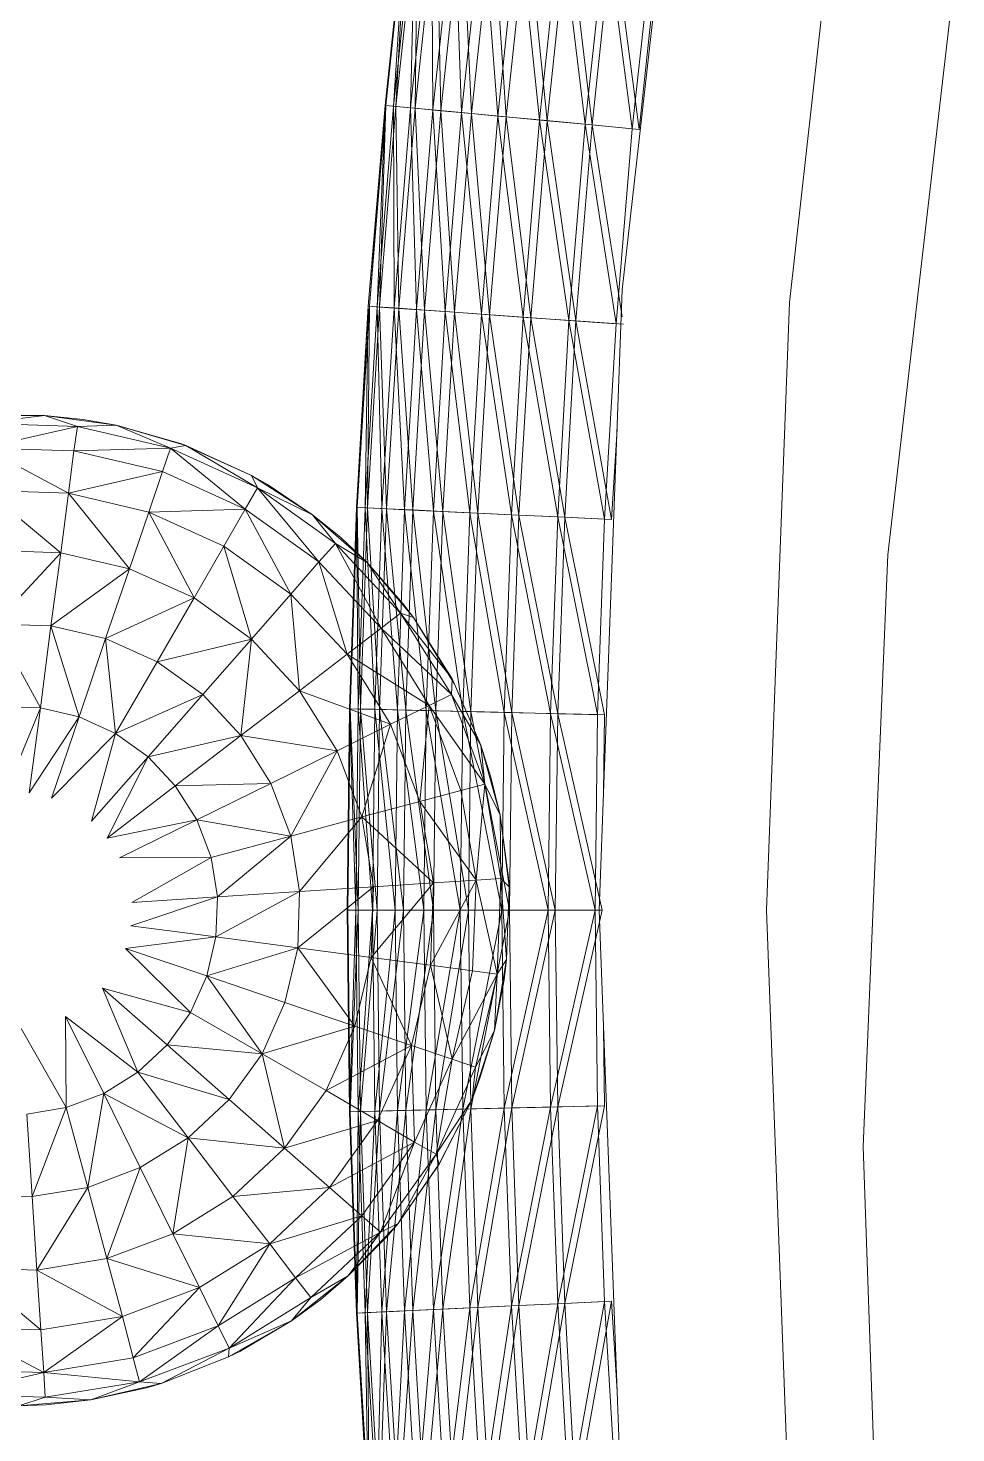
# Model space of a CAD drawing. Header units: millimetres. Extents: x -8546 to 211781, y -3000 to 31870.
# Drawn here: x -4577.52 to -4561.7, y 2646.67 to 2670.63 of the extents above; entities that cross this region are included whole.
import ezdxf

# ---------------------------------------------------------------- set-up
doc = ezdxf.new("R2010")
doc.units = ezdxf.units.MM
doc.layers.add('G-IMPT', color=8, linetype='Continuous', lineweight=9)
doc.layers.add('I-FURN', color=30, linetype='Continuous', lineweight=9)

# ---------------------------------------------------------------- blocks, each defined once
blk = doc.blocks.new('Artificial banana plant 1500mm - Family 4__C1-728657-Begane grond')
at = {"layer": 'G-IMPT'}
for p, q in [((-154.628, 9.287), (-153.438, 19.808)), ((-151.778, 9.074), (-150.618, 19.382)), ((-158.668, 12.433), (-158.308, 15.85)), ((-158.668, 12.433), (-158.308, 15.85)), ((-158.658, 12.433), (-158.298, 15.85)), ((-158.658, 12.433), (-158.308, 15.85)), ((-158.658, 12.433), (-158.298, 15.85)), ((-158.528, 12.419), (-158.308, 15.85)), ((-158.528, 12.419), (-158.308, 15.85)), ((-158.528, 12.419), (-158.158, 15.833)), ((-158.528, 12.419), (-158.158, 15.833)), ((-158.488, 12.415), (-158.298, 15.85)), ((-158.488, 12.415), (-158.298, 15.85)), ((-158.488, 12.415), (-158.118, 15.828)), ((-158.488, 12.415), (-158.118, 15.828)), ((-158.238, 12.392), (-158.158, 15.833)), ((-158.238, 12.392), (-158.158, 15.833)), ((-158.158, 12.386), (-158.118, 15.828)), ((-158.158, 12.386), (-158.118, 15.828)), ((-158.238, 12.392), (-157.878, 15.799)), ((-158.238, 12.392), (-157.878, 15.799)), ((-158.158, 12.386), (-157.798, 15.79)), ((-158.158, 12.386), (-157.798, 15.79)), ((-157.858, 12.356), (-157.878, 15.799)), ((-157.858, 12.356), (-157.878, 15.799)), ((-157.858, 12.356), (-157.488, 15.754)), ((-157.858, 12.356), (-157.488, 15.754)), ((-157.718, 12.343), (-157.798, 15.79)), ((-157.718, 12.343), (-157.798, 15.79)), ((-157.718, 12.343), (-157.358, 15.739)), ((-157.718, 12.343), (-157.358, 15.739)), ((-157.368, 12.31), (-157.488, 15.754)), ((-157.368, 12.31), (-157.488, 15.754)), ((-157.368, 12.31), (-157.008, 15.696)), ((-157.368, 12.31), (-157.008, 15.696)), ((-157.198, 12.295), (-157.358, 15.739)), ((-157.198, 12.295), (-157.358, 15.739)), ((-157.198, 12.295), (-156.838, 15.677)), ((-157.198, 12.295), (-156.838, 15.677)), ((-156.748, 12.252), (-157.008, 15.696)), ((-156.748, 12.252), (-157.008, 15.696)), ((-156.608, 12.239), (-156.838, 15.677)), ((-156.608, 12.239), (-156.838, 15.677)), ((-156.748, 12.252), (-156.398, 15.624)), ((-156.748, 12.252), (-156.398, 15.624)), ((-156.608, 12.239), (-156.248, 15.607)), ((-156.608, 12.239), (-156.248, 15.607)), ((-156.038, 12.185), (-156.398, 15.624)), ((-156.038, 12.185), (-156.398, 15.624)), ((-155.908, 12.172), (-156.248, 15.607)), ((-155.908, 12.172), (-156.248, 15.607)), ((-156.038, 12.185), (-155.678, 15.539)), ((-156.038, 12.185), (-155.678, 15.539)), ((-155.908, 12.172), (-155.548, 15.524)), ((-155.908, 12.172), (-155.548, 15.524)), ((-155.258, 12.111), (-155.678, 15.539)), ((-155.258, 12.111), (-155.678, 15.539)), ((-155.138, 12.099), (-155.548, 15.524)), ((-155.138, 12.099), (-155.548, 15.524)), ((-155.258, 12.111), (-154.898, 15.447)), ((-155.258, 12.111), (-154.898, 15.447)), ((-155.138, 12.099), (-154.788, 15.433)), ((-155.138, 12.099), (-154.788, 15.433)), ((-154.458, 12.035), (-154.898, 15.447)), ((-154.458, 12.035), (-154.898, 15.447)), ((-154.338, 12.023), (-154.788, 15.433)), ((-154.338, 12.023), (-154.788, 15.433)), ((-154.458, 12.035), (-154.098, 15.354)), ((-154.458, 12.035), (-154.098, 15.354)), ((-154.338, 12.023), (-153.988, 15.339)), ((-154.338, 12.023), (-153.988, 15.339)), ((-150.098, 4.769), (-148.938, 14.797)), ((-158.668, 12.433), (-158.958, 9.008)), ((-158.668, 12.433), (-158.958, 9.008)), ((-158.658, 12.433), (-158.938, 9.008)), ((-158.938, 9.008), (-158.668, 12.433)), ((-158.658, 12.433), (-158.938, 9.008)), ((-158.938, 9.008), (-158.668, 12.433)), ((-158.668, 12.433), (-158.808, 8.998)), ((-158.668, 12.433), (-158.808, 8.998)), ((-158.808, 8.998), (-158.528, 12.419)), ((-158.528, 12.419), (-158.808, 8.998)), ((-158.658, 12.433), (-158.768, 8.995)), ((-158.658, 12.433), (-158.768, 8.995)), ((-158.768, 8.995), (-158.488, 12.415)), ((-158.768, 8.995), (-158.488, 12.415)), ((-158.658, 12.433), (-158.668, 12.433)), ((-158.668, 12.433), (-158.528, 12.419)), ((-158.658, 12.433), (-158.668, 12.433)), ((-158.668, 12.433), (-158.528, 12.419)), ((-158.658, 12.433), (-158.488, 12.415)), ((-158.658, 12.433), (-158.488, 12.415)), ((-158.238, 12.392), (-158.528, 12.419)), ((-158.518, 8.979), (-158.528, 12.419)), ((-158.528, 12.419), (-158.238, 12.392)), ((-158.528, 12.419), (-158.518, 8.979)), ((-158.238, 12.392), (-158.518, 8.979)), ((-158.238, 12.392), (-158.518, 8.979)), ((-158.158, 12.386), (-158.488, 12.415)), ((-158.438, 8.972), (-158.488, 12.415)), ((-158.158, 12.386), (-158.488, 12.415)), ((-158.438, 8.972), (-158.488, 12.415)), ((-158.158, 12.386), (-158.438, 8.972)), ((-158.158, 12.386), (-158.438, 8.972)), ((-158.238, 12.392), (-158.138, 8.951)), ((-158.238, 12.392), (-157.858, 12.356)), ((-158.238, 12.392), (-157.858, 12.356)), ((-158.238, 12.392), (-158.138, 8.951)), ((-158.158, 12.386), (-157.998, 8.942)), ((-158.158, 12.386), (-157.718, 12.343)), ((-158.158, 12.386), (-157.998, 8.942)), ((-158.158, 12.386), (-157.718, 12.343)), ((-158.138, 8.951), (-157.858, 12.356)), ((-157.858, 12.356), (-158.138, 8.951)), ((-157.998, 8.942), (-157.718, 12.343)), ((-157.998, 8.942), (-157.718, 12.343)), ((-157.648, 8.916), (-157.858, 12.356)), ((-157.368, 12.31), (-157.858, 12.356)), ((-157.858, 12.356), (-157.368, 12.31)), ((-157.858, 12.356), (-157.648, 8.916)), ((-157.198, 12.295), (-157.718, 12.343)), ((-157.488, 8.905), (-157.718, 12.343)), ((-157.198, 12.295), (-157.718, 12.343)), ((-157.488, 8.905), (-157.718, 12.343)), ((-157.648, 8.916), (-157.368, 12.31)), ((-157.368, 12.31), (-157.648, 8.916)), ((-157.198, 12.295), (-157.488, 8.905)), ((-157.198, 12.295), (-157.488, 8.905)), ((-157.028, 8.872), (-157.368, 12.31)), ((-157.368, 12.31), (-156.748, 12.252)), ((-156.748, 12.252), (-157.368, 12.31)), ((-157.028, 8.872), (-157.368, 12.31)), ((-156.608, 12.239), (-157.198, 12.295)), ((-157.198, 12.295), (-156.888, 8.862)), ((-156.888, 8.862), (-157.198, 12.295)), ((-157.198, 12.295), (-156.608, 12.239)), ((-157.028, 8.872), (-156.748, 12.252)), ((-156.748, 12.252), (-157.028, 8.872)), ((-156.608, 12.239), (-156.888, 8.862)), ((-156.888, 8.862), (-156.608, 12.239)), ((-156.318, 8.823), (-156.748, 12.252)), ((-156.038, 12.185), (-156.748, 12.252)), ((-156.748, 12.252), (-156.038, 12.185)), ((-156.748, 12.252), (-156.318, 8.823)), ((-155.908, 12.172), (-156.608, 12.239)), ((-156.188, 8.813), (-156.608, 12.239)), ((-155.908, 12.172), (-156.608, 12.239)), ((-156.188, 8.813), (-156.608, 12.239)), ((-156.318, 8.823), (-156.038, 12.185)), ((-156.038, 12.185), (-156.318, 8.823)), ((-155.908, 12.172), (-156.188, 8.813)), ((-155.908, 12.172), (-156.188, 8.813)), ((-155.538, 8.767), (-156.038, 12.185)), ((-156.038, 12.185), (-155.258, 12.111)), ((-155.258, 12.111), (-156.038, 12.185)), ((-155.538, 8.767), (-156.038, 12.185)), ((-155.138, 12.099), (-155.908, 12.172)), ((-155.908, 12.172), (-155.418, 8.759)), ((-155.418, 8.759), (-155.908, 12.172)), ((-155.908, 12.172), (-155.138, 12.099)), ((-155.538, 8.767), (-155.258, 12.111)), ((-155.258, 12.111), (-155.538, 8.767)), ((-155.138, 12.099), (-155.418, 8.759)), ((-155.418, 8.759), (-155.138, 12.099)), ((-154.728, 8.709), (-155.258, 12.111)), ((-154.458, 12.035), (-155.258, 12.111)), ((-155.258, 12.111), (-154.458, 12.035)), ((-155.258, 12.111), (-154.728, 8.709)), ((-154.338, 12.023), (-155.138, 12.099)), ((-154.628, 8.83), (-155.138, 12.099)), ((-154.338, 12.023), (-155.138, 12.099)), ((-154.628, 8.83), (-155.138, 12.099)), ((-154.728, 8.709), (-154.458, 12.035)), ((-154.458, 12.035), (-154.728, 8.709)), ((-154.628, 9.287), (-155.018, -1.291)), ((-159.158, 5.578), (-158.958, 9.008)), ((-159.158, 5.578), (-158.958, 9.008)), ((-159.148, 5.577), (-158.938, 9.008)), ((-159.148, 5.577), (-158.958, 9.008)), ((-159.148, 5.577), (-158.938, 9.008)), ((-159.148, 5.577), (-158.958, 9.008)), ((-159.008, 5.571), (-158.958, 9.008)), ((-159.008, 5.571), (-158.958, 9.008)), ((-159.008, 5.571), (-158.808, 8.998)), ((-159.008, 5.571), (-158.808, 8.998)), ((-158.968, 5.57), (-158.938, 9.008)), ((-158.968, 5.57), (-158.938, 9.008)), ((-158.968, 5.57), (-158.768, 8.995)), ((-158.968, 5.57), (-158.768, 8.995)), ((-158.938, 9.008), (-158.958, 9.008)), ((-158.808, 8.998), (-158.958, 9.008)), ((-158.938, 9.008), (-158.958, 9.008)), ((-158.808, 8.998), (-158.958, 9.008)), ((-158.768, 8.995), (-158.938, 9.008)), ((-158.938, 9.008), (-158.768, 8.995)), ((-158.728, 5.558), (-158.808, 8.998)), ((-158.808, 8.998), (-158.518, 8.979)), ((-158.728, 5.558), (-158.808, 8.998)), ((-158.808, 8.998), (-158.518, 8.979)), ((-158.648, 5.554), (-158.768, 8.995)), ((-158.438, 8.972), (-158.768, 8.995)), ((-158.648, 5.554), (-158.768, 8.995)), ((-158.438, 8.972), (-158.768, 8.995)), ((-158.728, 5.558), (-158.518, 8.979)), ((-158.728, 5.558), (-158.518, 8.979)), ((-158.648, 5.554), (-158.438, 8.972)), ((-158.648, 5.554), (-158.438, 8.972)), ((-158.338, 5.539), (-158.518, 8.979)), ((-158.138, 8.951), (-158.518, 8.979)), ((-158.338, 5.539), (-158.518, 8.979)), ((-158.138, 8.951), (-158.518, 8.979)), ((-158.198, 5.534), (-158.438, 8.972)), ((-157.998, 8.942), (-158.438, 8.972)), ((-158.198, 5.534), (-158.438, 8.972)), ((-158.438, 8.972), (-157.998, 8.942)), ((-158.338, 5.539), (-158.138, 8.951)), ((-158.338, 5.539), (-158.138, 8.951)), ((-158.198, 5.534), (-157.998, 8.942)), ((-158.198, 5.534), (-157.998, 8.942)), ((-157.848, 5.516), (-158.138, 8.951)), ((-158.138, 8.951), (-157.648, 8.916)), ((-157.848, 5.516), (-158.138, 8.951)), ((-158.138, 8.951), (-157.648, 8.916)), ((-157.688, 5.509), (-157.998, 8.942)), ((-157.488, 8.905), (-157.998, 8.942)), ((-157.688, 5.509), (-157.998, 8.942)), ((-157.488, 8.905), (-157.998, 8.942)), ((-157.848, 5.516), (-157.648, 8.916)), ((-157.848, 5.516), (-157.648, 8.916)), ((-157.688, 5.509), (-157.488, 8.905)), ((-157.688, 5.509), (-157.488, 8.905)), ((-157.228, 5.488), (-157.648, 8.916)), ((-157.028, 8.872), (-157.648, 8.916)), ((-157.228, 5.488), (-157.648, 8.916)), ((-157.028, 8.872), (-157.648, 8.916)), ((-157.088, 5.48), (-157.488, 8.905)), ((-156.888, 8.862), (-157.488, 8.905)), ((-157.088, 5.48), (-157.488, 8.905)), ((-156.888, 8.862), (-157.488, 8.905)), ((-157.228, 5.488), (-157.028, 8.872)), ((-157.228, 5.488), (-157.028, 8.872)), ((-156.518, 5.453), (-157.028, 8.872)), ((-157.028, 8.872), (-156.318, 8.823)), ((-156.518, 5.453), (-157.028, 8.872)), ((-157.028, 8.872), (-156.318, 8.823)), ((-152.168, -1.291), (-151.778, 9.074)), ((-157.088, 5.48), (-156.888, 8.862)), ((-157.088, 5.48), (-156.888, 8.862)), ((-156.388, 5.447), (-156.888, 8.862)), ((-156.188, 8.813), (-156.888, 8.862)), ((-156.388, 5.447), (-156.888, 8.862)), ((-156.188, 8.813), (-156.888, 8.862)), ((-156.518, 5.453), (-156.318, 8.823)), ((-156.518, 5.453), (-156.318, 8.823)), ((-156.388, 5.447), (-156.188, 8.813)), ((-156.388, 5.447), (-156.188, 8.813)), ((-155.728, 5.416), (-156.318, 8.823)), ((-155.538, 8.767), (-156.318, 8.823)), ((-155.728, 5.416), (-156.318, 8.823)), ((-155.538, 8.767), (-156.318, 8.823)), ((-155.608, 5.411), (-156.188, 8.813)), ((-155.418, 8.759), (-156.188, 8.813)), ((-155.608, 5.411), (-156.188, 8.813)), ((-155.418, 8.759), (-156.188, 8.813)), ((-155.728, 5.416), (-155.538, 8.767)), ((-155.728, 5.416), (-155.538, 8.767)), ((-155.608, 5.411), (-155.418, 8.759)), ((-155.608, 5.411), (-155.418, 8.759)), ((-154.928, 5.379), (-155.538, 8.767)), ((-155.538, 8.767), (-154.728, 8.709)), ((-154.928, 5.379), (-155.538, 8.767)), ((-155.538, 8.767), (-154.728, 8.709)), ((-154.808, 5.373), (-155.418, 8.759)), ((-154.608, 8.701), (-155.418, 8.759)), ((-154.808, 5.373), (-155.418, 8.759)), ((-154.608, 8.701), (-155.418, 8.759)), ((-154.928, 5.379), (-154.728, 8.709)), ((-154.928, 5.379), (-154.728, 8.709)), ((-164.478, 7.144), (-165.708, 7.133)), ((-165.558, 7.143), (-164.478, 7.144)), ((-164.478, 7.144), (-165.548, 7.013)), ((-163.918, 6.958), (-165.548, 7.013)), ((-163.918, 6.958), (-165.518, 6.592)), ((-163.818, 7.077), (-164.478, 7.144)), ((-164.478, 7.144), (-163.258, 6.978)), ((-164.478, 7.144), (-163.918, 6.958)), ((-163.978, 6.541), (-163.918, 6.958)), ((-163.258, 6.978), (-163.918, 6.958)), ((-162.328, 6.588), (-163.918, 6.958)), ((-163.818, 7.077), (-163.258, 6.978)), ((-162.158, 6.668), (-163.258, 6.978)), ((-162.068, 6.634), (-163.258, 6.978)), ((-163.258, 6.978), (-162.328, 6.588)), ((-154.808, 5.373), (-154.716, 6.911)), ((-154.808, 5.373), (-154.716, 6.911)), ((-163.978, 6.541), (-165.518, 6.592)), ((-164.068, 5.818), (-165.518, 6.592)), ((-163.978, 6.541), (-164.068, 5.818)), ((-162.328, 6.588), (-163.978, 6.541)), ((-162.468, 6.189), (-163.978, 6.541)), ((-162.328, 6.588), (-162.468, 6.189)), ((-162.068, 6.634), (-162.328, 6.588)), ((-160.848, 5.914), (-162.328, 6.588)), ((-161.058, 5.55), (-162.328, 6.588)), ((-162.158, 6.668), (-160.948, 6.122)), ((-162.158, 6.668), (-162.068, 6.634)), ((-160.948, 6.122), (-162.068, 6.634)), ((-162.068, 6.634), (-160.848, 5.914)), ((-162.468, 6.189), (-164.068, 5.818)), ((-162.468, 6.189), (-162.698, 5.498)), ((-161.058, 5.55), (-162.468, 6.189)), ((-160.678, 5.971), (-160.948, 6.122)), ((-159.908, 5.452), (-160.948, 6.122)), ((-160.948, 6.122), (-160.848, 5.914)), ((-164.068, 5.818), (-165.478, 5.865)), ((-164.198, 4.805), (-165.478, 5.865)), ((-164.068, 5.818), (-164.198, 4.805)), ((-162.698, 5.498), (-164.068, 5.818)), ((-163.028, 4.532), (-164.068, 5.818)), ((-160.848, 5.914), (-161.058, 5.55)), ((-159.908, 5.452), (-160.848, 5.914)), ((-159.518, 4.965), (-160.848, 5.914)), ((-159.798, 4.647), (-160.848, 5.914)), ((-160.678, 5.971), (-159.908, 5.452)), ((-161.058, 5.55), (-162.698, 5.498)), ((-161.058, 5.55), (-161.418, 4.919)), ((-159.798, 4.647), (-161.058, 5.55)), ((-160.278, 4.099), (-161.058, 5.55)), ((-159.158, 5.578), (-159.278, 2.145)), ((-159.158, 5.578), (-159.278, 2.145)), ((-159.268, 2.145), (-159.158, 5.578)), ((-159.268, 2.145), (-159.158, 5.578)), ((-159.148, 5.577), (-159.268, 2.145)), ((-159.148, 5.577), (-159.268, 2.145)), ((-159.148, 5.577), (-159.158, 5.578)), ((-159.158, 5.578), (-159.128, 2.14)), ((-159.158, 5.578), (-159.008, 5.571)), ((-159.148, 5.577), (-159.158, 5.578)), ((-159.158, 5.578), (-159.008, 5.571)), ((-159.158, 5.578), (-159.128, 2.14)), ((-159.148, 5.577), (-159.088, 2.139)), ((-159.148, 5.577), (-158.968, 5.57)), ((-159.148, 5.577), (-159.088, 2.139)), ((-159.148, 5.577), (-158.968, 5.57)), ((-159.128, 2.14), (-159.008, 5.571)), ((-159.008, 5.571), (-159.128, 2.14)), ((-159.088, 2.139), (-158.968, 5.57)), ((-159.088, 2.139), (-158.968, 5.57)), ((-158.728, 5.558), (-159.008, 5.571)), ((-158.848, 2.135), (-159.008, 5.571)), ((-159.008, 5.571), (-158.728, 5.558)), ((-159.008, 5.571), (-158.848, 2.135)), ((-158.648, 5.554), (-158.968, 5.57)), ((-158.768, 2.132), (-158.968, 5.57)), ((-158.648, 5.554), (-158.968, 5.57)), ((-158.768, 2.132), (-158.968, 5.57)), ((-158.728, 5.558), (-158.848, 2.135)), ((-158.728, 5.558), (-158.848, 2.135)), ((-158.648, 5.554), (-158.768, 2.132)), ((-158.648, 5.554), (-158.768, 2.132)), ((-158.728, 5.558), (-158.458, 2.124)), ((-158.728, 5.558), (-158.338, 5.539)), ((-158.728, 5.558), (-158.338, 5.539)), ((-158.728, 5.558), (-158.458, 2.124)), ((-158.648, 5.554), (-158.318, 2.121)), ((-158.648, 5.554), (-158.198, 5.534)), ((-158.648, 5.554), (-158.318, 2.121)), ((-158.648, 5.554), (-158.198, 5.534)), ((-158.458, 2.124), (-158.338, 5.539)), ((-158.338, 5.539), (-158.458, 2.124)), ((-157.968, 2.113), (-158.338, 5.539)), ((-157.848, 5.516), (-158.338, 5.539)), ((-158.338, 5.539), (-157.848, 5.516)), ((-158.338, 5.539), (-157.968, 2.113)), ((-158.318, 2.121), (-158.198, 5.534)), ((-158.318, 2.121), (-158.198, 5.534)), ((-157.688, 5.509), (-158.198, 5.534)), ((-157.808, 2.109), (-158.198, 5.534)), ((-157.688, 5.509), (-158.198, 5.534)), ((-157.808, 2.109), (-158.198, 5.534)), ((-157.968, 2.113), (-157.848, 5.516)), ((-157.848, 5.516), (-157.968, 2.113)), ((-157.348, 2.099), (-157.848, 5.516)), ((-157.848, 5.516), (-157.228, 5.488)), ((-157.228, 5.488), (-157.848, 5.516)), ((-157.348, 2.099), (-157.848, 5.516)), ((-162.698, 5.498), (-163.028, 4.532)), ((-161.418, 4.919), (-162.698, 5.498)), ((-161.928, 4.033), (-162.698, 5.498)), ((-159.428, 5.062), (-159.908, 5.452)), ((-158.978, 4.638), (-159.908, 5.452)), ((-159.908, 5.452), (-159.518, 4.965)), ((-157.688, 5.509), (-157.808, 2.109)), ((-157.688, 5.509), (-157.808, 2.109)), ((-157.088, 5.48), (-157.688, 5.509)), ((-157.688, 5.509), (-157.208, 2.095)), ((-157.208, 2.095), (-157.688, 5.509)), ((-157.688, 5.509), (-157.088, 5.48)), ((-157.348, 2.099), (-157.228, 5.488)), ((-157.228, 5.488), (-157.348, 2.099)), ((-156.638, 2.082), (-157.228, 5.488)), ((-156.518, 5.453), (-157.228, 5.488)), ((-157.228, 5.488), (-156.518, 5.453)), ((-157.228, 5.488), (-156.638, 2.082)), ((-157.088, 5.48), (-157.208, 2.095)), ((-157.208, 2.095), (-157.088, 5.48)), ((-156.388, 5.447), (-157.088, 5.48)), ((-156.508, 2.078), (-157.088, 5.48)), ((-156.388, 5.447), (-157.088, 5.48)), ((-156.508, 2.078), (-157.088, 5.48)), ((-156.638, 2.082), (-156.518, 5.453)), ((-156.518, 5.453), (-156.638, 2.082)), ((-155.848, 2.063), (-156.518, 5.453)), ((-156.518, 5.453), (-155.728, 5.416)), ((-155.728, 5.416), (-156.518, 5.453)), ((-155.848, 2.063), (-156.518, 5.453)), ((-156.388, 5.447), (-156.508, 2.078)), ((-156.388, 5.447), (-156.508, 2.078)), ((-155.608, 5.411), (-156.388, 5.447)), ((-156.388, 5.447), (-155.728, 2.06)), ((-155.728, 2.06), (-156.388, 5.447)), ((-156.388, 5.447), (-155.608, 5.411)), ((-155.848, 2.063), (-155.728, 5.416)), ((-155.728, 5.416), (-155.848, 2.063)), ((-155.048, 2.044), (-155.728, 5.416)), ((-154.928, 5.379), (-155.728, 5.416)), ((-155.728, 5.416), (-154.928, 5.379)), ((-155.728, 5.416), (-155.048, 2.044)), ((-155.608, 5.411), (-155.728, 2.06)), ((-155.728, 2.06), (-155.608, 5.411)), ((-154.808, 5.373), (-155.608, 5.411)), ((-154.928, 2.041), (-155.608, 5.411)), ((-154.808, 5.373), (-155.608, 5.411)), ((-154.928, 2.041), (-155.608, 5.411)), ((-155.048, 2.044), (-154.928, 5.379)), ((-154.928, 5.379), (-155.048, 2.044)), ((-159.428, 5.062), (-158.978, 4.638)), ((-164.198, 4.805), (-165.408, 4.845)), ((-164.198, 4.805), (-165.328, 3.589)), ((-164.198, 4.805), (-164.368, 3.559)), ((-163.028, 4.532), (-164.198, 4.805)), ((-161.418, 4.919), (-161.928, 4.033)), ((-160.278, 4.099), (-161.418, 4.919)), ((-160.948, 3.331), (-161.418, 4.919)), ((-159.518, 4.965), (-159.798, 4.647)), ((-158.978, 4.638), (-159.518, 4.965)), ((-158.738, 3.517), (-159.518, 4.965)), ((-159.518, 4.965), (-158.408, 3.773)), ((-159.798, 4.647), (-160.278, 4.099)), ((-158.738, 3.517), (-159.798, 4.647)), ((-159.318, 3.073), (-159.798, 4.647)), ((-158.368, 3.942), (-158.978, 4.638)), ((-158.188, 3.698), (-158.978, 4.638)), ((-158.978, 4.638), (-158.408, 3.773)), ((-150.518, -5.319), (-150.098, 4.769)), ((-163.028, 4.532), (-164.368, 3.559)), ((-163.028, 4.532), (-163.438, 3.34)), ((-161.928, 4.033), (-163.028, 4.532)), ((-160.278, 4.099), (-160.948, 3.331)), ((-159.318, 3.073), (-160.278, 4.099)), ((-160.128, 2.451), (-160.278, 4.099)), ((-161.928, 4.033), (-163.438, 3.34)), ((-161.928, 4.033), (-162.558, 2.944)), ((-160.948, 3.331), (-161.928, 4.033)), ((-158.368, 3.942), (-158.188, 3.698)), ((-158.738, 3.517), (-158.408, 3.773)), ((-158.188, 3.698), (-158.408, 3.773)), ((-157.528, 2.652), (-158.408, 3.773)), ((-157.538, 2.387), (-158.408, 3.773)), ((-158.188, 3.698), (-157.528, 2.652)), ((-157.488, 2.564), (-158.188, 3.698)), ((-164.368, 3.559), (-165.328, 3.589)), ((-164.548, 2.161), (-165.328, 3.589)), ((-164.368, 3.559), (-164.548, 2.161)), ((-163.438, 3.34), (-164.368, 3.559)), ((-163.888, 2.007), (-164.368, 3.559)), ((-158.738, 3.517), (-159.318, 3.073)), ((-157.918, 2.201), (-158.738, 3.517)), ((-158.738, 3.517), (-157.538, 2.387)), ((-163.438, 3.34), (-163.888, 2.007)), ((-162.558, 2.944), (-163.438, 3.34)), ((-163.268, 1.724), (-163.438, 3.34)), ((-160.948, 3.331), (-162.558, 2.944)), ((-160.948, 3.331), (-161.778, 2.385)), ((-161.128, 1.686), (-160.948, 3.331)), ((-160.128, 2.451), (-160.948, 3.331)), ((-162.558, 2.944), (-163.268, 1.724)), ((-161.778, 2.385), (-162.558, 2.944)), ((-159.318, 3.073), (-160.128, 2.451)), ((-157.918, 2.201), (-159.318, 3.073)), ((-158.578, 1.879), (-159.318, 3.073)), ((-157.528, 2.652), (-157.538, 2.387)), ((-157.488, 2.564), (-157.528, 2.652)), ((-157.038, 1.521), (-157.528, 2.652)), ((-160.128, 2.451), (-161.128, 1.686)), ((-158.578, 1.879), (-160.128, 2.451)), ((-159.488, 1.428), (-160.128, 2.451)), ((-157.488, 2.564), (-157.038, 1.521)), ((-164.548, 2.161), (-165.238, 2.183)), ((-164.548, 2.161), (-165.138, 0.723)), ((-164.548, 2.161), (-164.738, 0.709)), ((-163.888, 2.007), (-164.548, 2.161)), ((-161.778, 2.385), (-163.268, 1.724)), ((-161.778, 2.385), (-162.708, 1.327)), ((-161.128, 1.686), (-161.778, 2.385)), ((-157.918, 2.201), (-158.578, 1.879)), ((-158.078, 0.564), (-157.918, 2.201)), ((-157.918, 2.201), (-157.538, 2.387)), ((-156.968, 0.86), (-157.918, 2.201)), ((-157.378, 0.751), (-157.918, 2.201)), ((-157.038, 1.521), (-157.538, 2.387)), ((-156.968, 0.86), (-157.538, 2.387)), ((-163.888, 2.007), (-164.738, 0.709)), ((-163.888, 2.007), (-164.358, 0.62)), ((-163.268, 1.724), (-163.888, 2.007)), ((-159.318, -1.291), (-159.278, 2.145)), ((-159.278, 2.145), (-159.318, -1.291)), ((-159.308, -1.291), (-159.268, 2.145)), ((-159.308, -1.291), (-159.278, 2.145)), ((-159.268, 2.145), (-159.308, -1.291)), ((-159.308, -1.291), (-159.278, 2.145)), ((-159.168, -1.291), (-159.278, 2.145)), ((-159.268, 2.145), (-159.278, 2.145)), ((-159.128, 2.14), (-159.278, 2.145)), ((-159.268, 2.145), (-159.278, 2.145)), ((-159.128, 2.14), (-159.278, 2.145)), ((-159.278, 2.145), (-159.168, -1.291)), ((-159.128, -1.291), (-159.268, 2.145)), ((-159.088, 2.139), (-159.268, 2.145)), ((-159.268, 2.145), (-159.088, 2.139)), ((-159.268, 2.145), (-159.128, -1.291)), ((-159.168, -1.291), (-159.128, 2.14)), ((-159.128, 2.14), (-159.168, -1.291)), ((-158.888, -1.291), (-159.128, 2.14)), ((-159.128, 2.14), (-158.848, 2.135)), ((-159.128, 2.14), (-158.848, 2.135)), ((-159.128, 2.14), (-158.888, -1.291)), ((-159.128, -1.291), (-159.088, 2.139)), ((-159.088, 2.139), (-159.128, -1.291)), ((-158.808, -1.291), (-159.088, 2.139)), ((-158.768, 2.132), (-159.088, 2.139)), ((-158.768, 2.132), (-159.088, 2.139)), ((-158.808, -1.291), (-159.088, 2.139)), ((-158.888, -1.291), (-158.848, 2.135)), ((-158.848, 2.135), (-158.888, -1.291)), ((-158.498, -1.291), (-158.848, 2.135)), ((-158.458, 2.124), (-158.848, 2.135)), ((-158.458, 2.124), (-158.848, 2.135)), ((-158.848, 2.135), (-158.498, -1.291)), ((-158.808, -1.291), (-158.768, 2.132)), ((-158.768, 2.132), (-158.808, -1.291)), ((-158.358, -1.291), (-158.768, 2.132)), ((-158.318, 2.121), (-158.768, 2.132)), ((-158.768, 2.132), (-158.318, 2.121)), ((-158.768, 2.132), (-158.358, -1.291)), ((-158.498, -1.291), (-158.458, 2.124)), ((-158.458, 2.124), (-158.498, -1.291)), ((-158.008, -1.291), (-158.458, 2.124)), ((-158.458, 2.124), (-157.968, 2.113)), ((-158.458, 2.124), (-157.968, 2.113)), ((-158.458, 2.124), (-158.008, -1.291)), ((-158.358, -1.291), (-158.318, 2.121)), ((-158.318, 2.121), (-158.358, -1.291)), ((-157.848, -1.291), (-158.318, 2.121)), ((-157.808, 2.109), (-158.318, 2.121)), ((-157.808, 2.109), (-158.318, 2.121)), ((-157.848, -1.291), (-158.318, 2.121)), ((-158.008, -1.291), (-157.968, 2.113)), ((-157.968, 2.113), (-158.008, -1.291)), ((-157.388, -1.291), (-157.968, 2.113)), ((-157.348, 2.099), (-157.968, 2.113)), ((-157.348, 2.099), (-157.968, 2.113)), ((-157.388, -1.291), (-157.968, 2.113)), ((-157.848, -1.291), (-157.808, 2.109)), ((-157.808, 2.109), (-157.848, -1.291)), ((-157.248, -1.291), (-157.808, 2.109)), ((-157.208, 2.095), (-157.808, 2.109)), ((-157.208, 2.095), (-157.808, 2.109)), ((-157.808, 2.109), (-157.248, -1.291)), ((-157.388, -1.291), (-157.348, 2.099)), ((-157.348, 2.099), (-157.388, -1.291)), ((-156.678, -1.291), (-157.348, 2.099)), ((-157.348, 2.099), (-156.638, 2.082)), ((-157.348, 2.099), (-156.638, 2.082)), ((-157.348, 2.099), (-156.678, -1.291)), ((-157.248, -1.291), (-157.208, 2.095)), ((-157.208, 2.095), (-157.248, -1.291)), ((-156.548, -1.291), (-157.208, 2.095)), ((-156.508, 2.078), (-157.208, 2.095)), ((-156.508, 2.078), (-157.208, 2.095)), ((-156.548, -1.291), (-157.208, 2.095)), ((-156.678, -1.291), (-156.638, 2.082)), ((-156.638, 2.082), (-156.678, -1.291)), ((-155.888, -1.291), (-156.638, 2.082)), ((-155.848, 2.063), (-156.638, 2.082)), ((-155.848, 2.063), (-156.638, 2.082)), ((-155.888, -1.291), (-156.638, 2.082)), ((-156.548, -1.291), (-156.508, 2.078)), ((-156.508, 2.078), (-156.548, -1.291)), ((-155.768, -1.291), (-156.508, 2.078)), ((-155.728, 2.06), (-156.508, 2.078)), ((-155.728, 2.06), (-156.508, 2.078)), ((-156.508, 2.078), (-155.768, -1.291)), ((-155.888, -1.291), (-155.848, 2.063)), ((-155.848, 2.063), (-155.888, -1.291)), ((-155.088, -1.291), (-155.848, 2.063)), ((-155.848, 2.063), (-155.048, 2.044)), ((-155.848, 2.063), (-155.048, 2.044)), ((-155.848, 2.063), (-155.088, -1.291)), ((-155.768, -1.291), (-155.728, 2.06)), ((-155.728, 2.06), (-155.768, -1.291)), ((-154.968, -1.291), (-155.728, 2.06)), ((-154.928, 2.041), (-155.728, 2.06)), ((-154.928, 2.041), (-155.728, 2.06)), ((-154.968, -1.291), (-155.728, 2.06)), ((-155.088, -1.291), (-155.048, 2.044)), ((-155.048, 2.044), (-155.088, -1.291)), ((-154.944, 0.719), (-154.928, 2.041)), ((-154.928, 2.041), (-154.944, 0.719)), ((-163.268, 1.724), (-164.358, 0.62)), ((-163.678, 0.226), (-163.268, 1.724)), ((-162.708, 1.327), (-163.268, 1.724)), ((-161.128, 1.686), (-162.708, 1.327)), ((-161.128, 1.686), (-162.248, 0.828)), ((-159.488, 1.428), (-161.128, 1.686)), ((-160.618, 0.871), (-161.128, 1.686)), ((-158.578, 1.879), (-159.488, 1.428)), ((-159.068, 0.299), (-158.578, 1.879)), ((-158.078, 0.564), (-158.578, 1.879)), ((-156.868, 0.976), (-157.038, 1.521)), ((-156.708, 0.33), (-157.038, 1.521)), ((-157.038, 1.521), (-156.968, 0.86)), ((-162.708, 1.327), (-163.678, 0.226)), ((-163.408, -0.063), (-162.708, 1.327)), ((-162.248, 0.828), (-162.708, 1.327)), ((-159.488, 1.428), (-160.618, 0.871)), ((-160.278, -0.027), (-159.488, 1.428)), ((-159.068, 0.299), (-159.488, 1.428)), ((-156.868, 0.976), (-156.708, 0.33)), ((-162.248, 0.828), (-163.408, -0.063)), ((-160.618, 0.871), (-162.248, 0.828)), ((-161.878, 0.248), (-162.248, 0.828)), ((-160.618, 0.871), (-161.878, 0.248)), ((-160.278, -0.027), (-160.618, 0.871)), ((-157.378, 0.751), (-158.078, 0.564)), ((-156.968, 0.86), (-157.378, 0.751)), ((-157.118, -0.776), (-157.378, 0.751)), ((-157.118, -0.776), (-156.968, 0.86)), ((-156.708, 0.33), (-156.968, 0.86)), ((-156.968, 0.86), (-156.698, -0.749)), ((-158.078, 0.564), (-159.068, 0.299)), ((-157.118, -0.776), (-158.078, 0.564)), ((-157.848, -0.823), (-158.078, 0.564)), ((-161.878, 0.248), (-163.408, -0.063)), ((-161.878, 0.248), (-163.198, -0.4)), ((-160.278, -0.027), (-161.878, 0.248)), ((-161.638, -0.39), (-161.878, 0.248)), ((-159.068, 0.299), (-160.278, -0.027)), ((-160.128, -0.973), (-159.068, 0.299)), ((-157.848, -0.823), (-159.068, 0.299)), ((-158.868, -0.891), (-159.068, 0.299)), ((-156.568, -0.74), (-156.708, 0.33)), ((-156.708, 0.33), (-156.558, -0.895)), ((-156.708, 0.33), (-156.698, -0.749)), ((-160.278, -0.027), (-161.638, -0.39)), ((-161.528, -1.065), (-160.278, -0.027)), ((-160.128, -0.973), (-160.278, -0.027)), ((-161.638, -0.39), (-163.198, -0.4)), ((-162.988, -1.16), (-161.638, -0.39)), ((-161.528, -1.065), (-161.638, -0.39)), ((-160.158, -1.932), (-158.868, -0.891)), ((-158.868, -0.891), (-160.128, -0.973)), ((-158.908, -2.096), (-157.848, -0.823)), ((-158.908, -2.096), (-158.868, -0.891)), ((-157.848, -0.823), (-158.868, -0.891)), ((-157.898, -2.228), (-157.118, -0.776)), ((-157.898, -2.228), (-157.848, -0.823)), ((-157.118, -0.776), (-157.848, -0.823)), ((-157.178, -2.325), (-157.118, -0.776)), ((-157.118, -0.776), (-156.698, -0.749)), ((-156.758, -2.38), (-157.118, -0.776)), ((-156.758, -2.38), (-156.698, -0.749)), ((-156.598, -2.129), (-156.698, -0.749)), ((-156.558, -0.895), (-156.698, -0.749)), ((-156.598, -2.129), (-156.558, -0.895)), ((-156.568, -0.74), (-156.558, -0.895)), ((-163.008, -1.556), (-161.528, -1.065)), ((-161.528, -1.065), (-162.988, -1.16)), ((-161.558, -1.747), (-160.128, -0.973)), ((-161.558, -1.747), (-161.528, -1.065)), ((-160.128, -0.973), (-161.528, -1.065)), ((-160.158, -1.932), (-160.128, -0.973)), ((-159.278, -4.727), (-159.318, -1.291)), ((-159.318, -1.291), (-159.278, -4.727)), ((-159.308, -1.291), (-159.318, -1.291)), ((-159.168, -1.291), (-159.318, -1.291)), ((-159.308, -1.291), (-159.318, -1.291)), ((-159.168, -1.291), (-159.318, -1.291)), ((-159.128, -1.291), (-159.308, -1.291)), ((-159.308, -1.291), (-159.268, -4.727)), ((-159.308, -1.291), (-159.278, -4.727)), ((-159.308, -1.291), (-159.128, -1.291)), ((-159.308, -1.291), (-159.268, -4.727)), ((-159.308, -1.291), (-159.278, -4.727)), ((-159.168, -1.291), (-159.278, -4.727)), ((-159.168, -1.291), (-159.278, -4.727)), ((-159.128, -1.291), (-159.268, -4.727)), ((-159.128, -1.291), (-159.268, -4.727)), ((-159.168, -1.291), (-159.128, -4.725)), ((-159.168, -1.291), (-158.888, -1.291)), ((-159.168, -1.291), (-158.888, -1.291)), ((-159.168, -1.291), (-159.128, -4.725)), ((-158.808, -1.291), (-159.128, -1.291)), ((-159.128, -1.291), (-159.088, -4.724)), ((-159.128, -4.725), (-158.888, -1.291)), ((-158.808, -1.291), (-159.128, -1.291)), ((-159.128, -1.291), (-159.088, -4.724)), ((-158.888, -1.291), (-159.128, -4.725)), ((-158.808, -1.291), (-159.088, -4.724)), ((-158.808, -1.291), (-159.088, -4.724)), ((-158.498, -1.291), (-158.888, -1.291)), ((-158.848, -4.717), (-158.888, -1.291)), ((-158.498, -1.291), (-158.888, -1.291)), ((-158.888, -1.291), (-158.848, -4.717)), ((-158.498, -1.291), (-158.848, -4.717)), ((-158.498, -1.291), (-158.848, -4.717)), ((-158.808, -1.291), (-158.768, -4.716)), ((-158.808, -1.291), (-158.358, -1.291)), ((-158.808, -1.291), (-158.358, -1.291)), ((-158.808, -1.291), (-158.768, -4.716)), ((-158.768, -4.716), (-158.358, -1.291)), ((-158.358, -1.291), (-158.768, -4.716)), ((-158.498, -1.291), (-158.458, -4.708)), ((-158.498, -1.291), (-158.008, -1.291)), ((-158.498, -1.291), (-158.008, -1.291)), ((-158.498, -1.291), (-158.458, -4.708)), ((-158.458, -4.708), (-158.008, -1.291)), ((-158.008, -1.291), (-158.458, -4.708)), ((-157.848, -1.291), (-158.358, -1.291)), ((-158.358, -1.291), (-158.318, -4.706)), ((-157.848, -1.291), (-158.358, -1.291)), ((-158.358, -1.291), (-158.318, -4.706)), ((-157.848, -1.291), (-158.318, -4.706)), ((-157.848, -1.291), (-158.318, -4.706)), ((-157.968, -4.697), (-158.008, -1.291)), ((-157.388, -1.291), (-158.008, -1.291)), ((-157.388, -1.291), (-158.008, -1.291)), ((-158.008, -1.291), (-157.968, -4.697)), ((-157.968, -4.697), (-157.388, -1.291)), ((-157.388, -1.291), (-157.968, -4.697)), ((-157.248, -1.291), (-157.848, -1.291)), ((-157.848, -1.291), (-157.808, -4.693)), ((-157.248, -1.291), (-157.848, -1.291)), ((-157.848, -1.291), (-157.808, -4.693)), ((-157.248, -1.291), (-157.808, -4.693)), ((-157.248, -1.291), (-157.808, -4.693)), ((-157.348, -4.683), (-157.388, -1.291)), ((-157.388, -1.291), (-156.678, -1.291)), ((-157.388, -1.291), (-156.678, -1.291)), ((-157.388, -1.291), (-157.348, -4.683)), ((-157.348, -4.683), (-156.678, -1.291)), ((-156.678, -1.291), (-157.348, -4.683)), ((-156.548, -1.291), (-157.248, -1.291)), ((-157.248, -1.291), (-157.208, -4.679)), ((-156.548, -1.291), (-157.248, -1.291)), ((-157.248, -1.291), (-157.208, -4.679)), ((-156.548, -1.291), (-157.208, -4.679)), ((-156.548, -1.291), (-157.208, -4.679)), ((-156.638, -4.666), (-156.678, -1.291)), ((-155.888, -1.291), (-156.678, -1.291)), ((-155.888, -1.291), (-156.678, -1.291)), ((-156.678, -1.291), (-156.638, -4.666)), ((-156.638, -4.666), (-155.888, -1.291)), ((-155.888, -1.291), (-156.638, -4.666)), ((-155.768, -1.291), (-156.548, -1.291)), ((-156.548, -1.291), (-156.508, -4.662)), ((-155.768, -1.291), (-156.548, -1.291)), ((-156.548, -1.291), (-156.508, -4.662)), ((-155.768, -1.291), (-156.508, -4.662)), ((-155.768, -1.291), (-156.508, -4.662)), ((-155.848, -4.647), (-155.888, -1.291)), ((-155.888, -1.291), (-155.088, -1.291)), ((-155.888, -1.291), (-155.088, -1.291)), ((-155.888, -1.291), (-155.848, -4.647)), ((-155.848, -4.647), (-155.088, -1.291)), ((-155.088, -1.291), (-155.848, -4.647)), ((-154.968, -1.291), (-155.768, -1.291)), ((-155.768, -1.291), (-155.728, -4.644)), ((-154.968, -1.291), (-155.768, -1.291)), ((-155.768, -1.291), (-155.728, -4.644)), ((-154.968, -1.291), (-155.728, -4.644)), ((-154.968, -1.291), (-155.728, -4.644)), ((-155.048, -4.628), (-155.088, -1.291)), ((-155.088, -1.291), (-155.048, -4.628)), ((-154.628, -11.871), (-155.018, -1.291)), ((-152.168, -1.291), (-151.778, -11.658)), ((-161.558, -1.747), (-163.008, -1.556)), ((-163.098, -1.942), (-161.558, -1.747)), ((-161.708, -2.411), (-161.558, -1.747)), ((-160.158, -1.932), (-161.558, -1.747)), ((-161.988, -3.034), (-163.098, -1.942)), ((-161.708, -2.411), (-163.098, -1.942)), ((-161.708, -2.411), (-160.158, -1.932)), ((-160.378, -2.865), (-160.158, -1.932)), ((-159.188, -3.27), (-160.158, -1.932)), ((-158.908, -2.096), (-160.158, -1.932)), ((-159.188, -3.27), (-158.908, -2.096)), ((-158.218, -3.597), (-158.908, -2.096)), ((-157.898, -2.228), (-158.908, -2.096)), ((-156.808, -3.344), (-156.598, -2.129)), ((-156.598, -2.129), (-156.758, -2.38)), ((-156.638, -2.481), (-156.598, -2.129)), ((-158.218, -3.597), (-157.898, -2.228)), ((-157.528, -3.833), (-157.898, -2.228)), ((-157.178, -2.325), (-157.898, -2.228)), ((-157.528, -3.833), (-157.178, -2.325)), ((-157.528, -3.833), (-156.758, -2.38)), ((-157.178, -2.325), (-156.758, -2.38)), ((-156.758, -2.38), (-157.128, -3.969)), ((-156.808, -3.344), (-156.758, -2.38)), ((-162.888, -4.055), (-163.488, -2.623)), ((-162.388, -3.588), (-163.488, -2.623)), ((-163.488, -2.623), (-161.988, -3.034)), ((-161.988, -3.034), (-161.708, -2.411)), ((-160.768, -3.739), (-161.708, -2.411)), ((-160.378, -2.865), (-161.708, -2.411)), ((-156.638, -2.481), (-156.808, -3.344)), ((-160.768, -3.739), (-160.378, -2.865)), ((-159.188, -3.27), (-160.378, -2.865)), ((-164.108, -4.657), (-164.118, -3.103)), ((-163.468, -4.416), (-164.118, -3.103)), ((-164.118, -3.103), (-162.888, -4.055)), ((-162.388, -3.588), (-161.988, -3.034)), ((-160.768, -3.739), (-161.988, -3.034)), ((-164.878, -3.307), (-164.108, -4.657)), ((-160.768, -3.739), (-159.188, -3.27)), ((-159.678, -4.368), (-159.188, -3.27)), ((-158.218, -3.597), (-159.188, -3.27)), ((-156.808, -3.344), (-157.188, -4.517)), ((-156.808, -3.344), (-157.128, -3.969)), ((-157.048, -4.136), (-156.808, -3.344)), ((-154.944, -3.302), (-154.928, -4.625)), ((-154.944, -3.302), (-154.928, -4.625)), ((-162.888, -4.055), (-162.388, -3.588)), ((-161.328, -4.518), (-162.388, -3.588)), ((-162.388, -3.588), (-160.768, -3.739)), ((-161.328, -4.518), (-160.768, -3.739)), ((-160.388, -5.348), (-160.768, -3.739)), ((-159.678, -4.368), (-160.768, -3.739)), ((-159.678, -4.368), (-158.218, -3.597)), ((-158.798, -4.879), (-158.218, -3.597)), ((-158.168, -5.244), (-158.218, -3.597)), ((-157.528, -3.833), (-158.218, -3.597)), ((-158.168, -5.244), (-157.528, -3.833)), ((-157.528, -3.833), (-157.798, -5.454)), ((-157.528, -3.833), (-157.128, -3.969)), ((-163.468, -4.416), (-162.888, -4.055)), ((-162.028, -5.174), (-162.888, -4.055)), ((-162.888, -4.055), (-161.328, -4.518)), ((-157.798, -5.454), (-157.128, -3.969)), ((-157.188, -4.517), (-157.128, -3.969)), ((-157.048, -4.136), (-157.188, -4.517)), ((-164.108, -4.657), (-163.468, -4.416)), ((-163.738, -6.018), (-163.468, -4.416)), ((-162.848, -5.68), (-163.468, -4.416)), ((-163.468, -4.416), (-162.028, -5.174)), ((-162.028, -5.174), (-161.328, -4.518)), ((-160.388, -5.348), (-161.328, -4.518)), ((-160.388, -5.348), (-159.678, -4.368)), ((-158.798, -4.879), (-159.678, -4.368)), ((-157.188, -4.517), (-157.798, -5.454)), ((-157.748, -5.617), (-157.188, -4.517)), ((-157.188, -4.517), (-157.748, -5.62)), ((-164.778, -4.768), (-164.108, -4.657)), ((-164.688, -6.174), (-164.778, -4.768)), ((-164.688, -6.174), (-164.108, -4.657)), ((-163.738, -6.018), (-164.108, -4.657)), ((-159.128, -4.725), (-159.278, -4.727)), ((-159.128, -4.725), (-159.278, -4.727)), ((-159.158, -8.161), (-159.278, -4.727)), ((-159.158, -8.161), (-159.278, -4.727)), ((-159.268, -4.727), (-159.278, -4.727)), ((-159.268, -4.727), (-159.278, -4.727)), ((-159.268, -4.727), (-159.088, -4.724)), ((-159.268, -4.727), (-159.088, -4.724)), ((-159.148, -8.161), (-159.268, -4.727)), ((-159.148, -8.161), (-159.268, -4.727)), ((-159.158, -8.161), (-159.128, -4.725)), ((-159.158, -8.161), (-159.128, -4.725)), ((-159.148, -8.161), (-159.088, -4.724)), ((-159.148, -8.161), (-159.088, -4.724)), ((-159.128, -4.725), (-158.848, -4.717)), ((-159.128, -4.725), (-158.848, -4.717)), ((-159.008, -8.155), (-159.128, -4.725)), ((-159.008, -8.155), (-159.128, -4.725)), ((-158.768, -4.716), (-159.088, -4.724)), ((-158.768, -4.716), (-159.088, -4.724)), ((-158.968, -8.153), (-159.088, -4.724)), ((-158.968, -8.153), (-159.088, -4.724)), ((-159.008, -8.155), (-158.848, -4.717)), ((-159.008, -8.155), (-158.848, -4.717)), ((-158.968, -8.153), (-158.768, -4.716)), ((-158.968, -8.153), (-158.768, -4.716)), ((-158.458, -4.708), (-158.848, -4.717)), ((-158.458, -4.708), (-158.848, -4.717)), ((-158.728, -8.142), (-158.848, -4.717)), ((-158.728, -8.142), (-158.848, -4.717)), ((-158.768, -4.716), (-158.318, -4.706)), ((-158.768, -4.716), (-158.318, -4.706)), ((-158.648, -8.138), (-158.768, -4.716)), ((-158.648, -8.138), (-158.768, -4.716)), ((-158.728, -8.142), (-158.458, -4.708)), ((-158.728, -8.142), (-158.458, -4.708)), ((-158.648, -8.138), (-158.318, -4.706)), ((-158.648, -8.138), (-158.318, -4.706)), ((-158.458, -4.708), (-157.968, -4.697)), ((-158.458, -4.708), (-157.968, -4.697)), ((-158.338, -8.124), (-158.458, -4.708)), ((-158.338, -8.124), (-158.458, -4.708)), ((-158.338, -8.124), (-157.968, -4.697)), ((-158.338, -8.124), (-157.968, -4.697)), ((-157.808, -4.693), (-158.318, -4.706)), ((-157.808, -4.693), (-158.318, -4.706)), ((-158.198, -8.116), (-158.318, -4.706)), ((-158.198, -8.116), (-158.318, -4.706)), ((-158.198, -8.116), (-157.808, -4.693)), ((-158.198, -8.116), (-157.808, -4.693)), ((-157.348, -4.683), (-157.968, -4.697)), ((-157.348, -4.683), (-157.968, -4.697)), ((-157.848, -8.101), (-157.968, -4.697)), ((-157.848, -8.101), (-157.968, -4.697)), ((-157.848, -8.101), (-157.348, -4.683)), ((-157.848, -8.101), (-157.348, -4.683)), ((-157.808, -4.693), (-157.208, -4.679)), ((-157.808, -4.693), (-157.208, -4.679)), ((-157.688, -8.093), (-157.808, -4.693)), ((-157.688, -8.093), (-157.808, -4.693)), ((-157.688, -8.093), (-157.208, -4.679)), ((-157.688, -8.093), (-157.208, -4.679)), ((-157.348, -4.683), (-156.638, -4.666)), ((-157.348, -4.683), (-156.638, -4.666)), ((-157.228, -8.072), (-157.348, -4.683)), ((-157.228, -8.072), (-157.348, -4.683)), ((-157.228, -8.072), (-156.638, -4.666)), ((-157.228, -8.072), (-156.638, -4.666)), ((-156.508, -4.662), (-157.208, -4.679)), ((-156.508, -4.662), (-157.208, -4.679)), ((-157.088, -8.065), (-157.208, -4.679)), ((-157.088, -8.065), (-157.208, -4.679)), ((-157.088, -8.065), (-156.508, -4.662)), ((-157.088, -8.065), (-156.508, -4.662)), ((-155.848, -4.647), (-156.638, -4.666)), ((-155.848, -4.647), (-156.638, -4.666)), ((-156.518, -8.038), (-156.638, -4.666)), ((-156.518, -8.038), (-156.638, -4.666)), ((-156.518, -8.038), (-155.848, -4.647)), ((-156.518, -8.038), (-155.848, -4.647)), ((-156.508, -4.662), (-155.728, -4.644)), ((-156.508, -4.662), (-155.728, -4.644)), ((-156.388, -8.032), (-156.508, -4.662)), ((-156.388, -8.032), (-156.508, -4.662)), ((-156.388, -8.032), (-155.728, -4.644)), ((-156.388, -8.032), (-155.728, -4.644)), ((-155.848, -4.647), (-155.048, -4.628)), ((-155.848, -4.647), (-155.048, -4.628)), ((-155.728, -8.001), (-155.848, -4.647)), ((-155.728, -8.001), (-155.848, -4.647)), ((-154.928, -4.625), (-155.728, -4.644)), ((-154.928, -4.625), (-155.728, -4.644)), ((-155.728, -8.001), (-155.048, -4.628)), ((-155.728, -8.001), (-155.048, -4.628)), ((-155.608, -7.995), (-155.728, -4.644)), ((-155.608, -7.995), (-155.728, -4.644)), ((-155.608, -7.995), (-154.928, -4.625)), ((-155.608, -7.995), (-154.928, -4.625)), ((-154.928, -7.963), (-155.048, -4.628)), ((-154.928, -7.963), (-155.048, -4.628)), ((-160.388, -5.348), (-158.798, -4.879)), ((-159.618, -6.021), (-158.798, -4.879)), ((-158.168, -5.244), (-158.798, -4.879)), ((-162.848, -5.68), (-162.028, -5.174)), ((-162.288, -6.808), (-162.028, -5.174)), ((-161.268, -6.172), (-162.028, -5.174)), ((-162.028, -5.174), (-160.388, -5.348)), ((-159.618, -6.021), (-158.168, -5.244)), ((-159.068, -6.503), (-158.168, -5.244)), ((-158.748, -6.78), (-158.168, -5.244)), ((-158.168, -5.244), (-157.798, -5.454)), ((-161.268, -6.172), (-160.388, -5.348)), ((-159.618, -6.021), (-160.388, -5.348)), ((-158.748, -6.78), (-157.798, -5.454)), ((-158.448, -6.631), (-157.798, -5.454)), ((-157.748, -5.62), (-157.798, -5.454)), ((-150.168, -15.409), (-150.518, -5.319)), ((-163.738, -6.018), (-162.848, -5.68)), ((-163.418, -7.232), (-162.848, -5.68)), ((-162.288, -6.808), (-162.848, -5.68)), ((-157.748, -5.617), (-158.448, -6.631)), ((-158.448, -6.631), (-157.748, -5.62)), ((-165.648, -6.141), (-164.688, -6.174)), ((-164.688, -6.174), (-163.738, -6.018)), ((-164.608, -7.429), (-164.688, -6.174)), ((-164.608, -7.429), (-163.738, -6.018)), ((-163.418, -7.232), (-163.738, -6.018)), ((-162.288, -6.808), (-161.268, -6.172)), ((-161.268, -6.172), (-159.618, -6.021)), ((-160.638, -6.982), (-161.268, -6.172)), ((-160.638, -6.982), (-159.618, -6.021)), ((-159.068, -6.503), (-159.618, -6.021)), ((-160.638, -6.982), (-159.068, -6.503)), ((-160.198, -7.561), (-159.068, -6.503)), ((-159.298, -7.528), (-158.448, -6.631)), ((-158.748, -6.78), (-159.068, -6.503)), ((-158.448, -6.631), (-158.748, -6.78)), ((-158.648, -6.866), (-158.448, -6.631)), ((-163.418, -7.232), (-162.288, -6.808)), ((-161.838, -7.724), (-162.288, -6.808)), ((-162.288, -6.808), (-160.638, -6.982)), ((-160.198, -7.561), (-158.748, -6.78)), ((-158.748, -6.78), (-159.938, -7.895)), ((-159.298, -7.528), (-158.748, -6.78)), ((-158.648, -6.866), (-159.298, -7.528)), ((-161.838, -7.724), (-160.638, -6.982)), ((-161.518, -8.379), (-160.638, -6.982)), ((-160.198, -7.561), (-160.638, -6.982)), ((-165.808, -7.389), (-164.538, -8.447)), ((-165.808, -7.389), (-164.608, -7.429)), ((-164.608, -7.429), (-163.418, -7.232)), ((-163.148, -8.219), (-163.418, -7.232)), ((-163.418, -7.232), (-161.838, -7.724)), ((-164.538, -8.447), (-164.608, -7.429)), ((-164.608, -7.429), (-163.148, -8.219)), ((-161.518, -8.379), (-160.198, -7.561)), ((-161.328, -8.757), (-160.198, -7.561)), ((-159.298, -7.528), (-160.268, -8.293)), ((-160.198, -7.561), (-159.938, -7.895)), ((-159.298, -7.528), (-159.938, -7.895)), ((-159.768, -7.93), (-159.298, -7.528)), ((-163.148, -8.219), (-161.838, -7.724)), ((-162.968, -8.924), (-161.838, -7.724)), ((-161.518, -8.379), (-161.838, -7.724)), ((-161.328, -8.757), (-159.938, -7.895)), ((-160.268, -8.293), (-159.938, -7.895)), ((-159.768, -7.93), (-160.268, -8.293)), ((-159.008, -8.155), (-158.728, -8.142)), ((-159.008, -8.155), (-158.728, -8.142)), ((-158.648, -8.138), (-158.968, -8.153)), ((-158.648, -8.138), (-158.968, -8.153)), ((-158.808, -11.582), (-158.728, -8.142)), ((-158.808, -11.582), (-158.728, -8.142)), ((-158.648, -8.138), (-158.768, -11.579)), ((-158.648, -8.138), (-158.768, -11.579)), ((-158.338, -8.124), (-158.728, -8.142)), ((-158.338, -8.124), (-158.728, -8.142)), ((-158.518, -11.561), (-158.728, -8.142)), ((-158.518, -11.561), (-158.728, -8.142)), ((-158.198, -8.116), (-158.648, -8.138)), ((-158.198, -8.116), (-158.648, -8.138)), ((-158.648, -8.138), (-158.438, -11.557)), ((-158.648, -8.138), (-158.438, -11.557)), ((-158.338, -8.124), (-158.518, -11.561)), ((-158.338, -8.124), (-158.518, -11.561)), ((-158.198, -8.116), (-158.438, -11.557)), ((-158.198, -8.116), (-158.438, -11.557)), ((-158.338, -8.124), (-157.848, -8.101)), ((-158.338, -8.124), (-157.848, -8.101)), ((-158.338, -8.124), (-158.138, -11.535)), ((-158.338, -8.124), (-158.138, -11.535)), ((-157.688, -8.093), (-158.198, -8.116)), ((-157.688, -8.093), (-158.198, -8.116)), ((-158.198, -8.116), (-157.998, -11.524)), ((-158.198, -8.116), (-157.998, -11.524)), ((-158.138, -11.535), (-157.848, -8.101)), ((-158.138, -11.535), (-157.848, -8.101)), ((-157.688, -8.093), (-157.998, -11.524)), ((-157.688, -8.093), (-157.998, -11.524)), ((-157.228, -8.072), (-157.848, -8.101)), ((-157.228, -8.072), (-157.848, -8.101)), ((-157.648, -11.5), (-157.848, -8.101)), ((-157.648, -11.5), (-157.848, -8.101)), ((-157.088, -8.065), (-157.688, -8.093)), ((-157.088, -8.065), (-157.688, -8.093)), ((-157.688, -8.093), (-157.488, -11.488)), ((-157.688, -8.093), (-157.488, -11.488)), ((-157.648, -11.5), (-157.228, -8.072)), ((-157.648, -11.5), (-157.228, -8.072)), ((-157.088, -8.065), (-157.488, -11.488)), ((-157.088, -8.065), (-157.488, -11.488)), ((-157.228, -8.072), (-156.518, -8.038)), ((-157.228, -8.072), (-156.518, -8.038)), ((-157.028, -11.457), (-157.228, -8.072)), ((-157.028, -11.457), (-157.228, -8.072)), ((-156.388, -8.032), (-157.088, -8.065)), ((-156.388, -8.032), (-157.088, -8.065)), ((-157.088, -8.065), (-156.888, -11.446)), ((-157.088, -8.065), (-156.888, -11.446)), ((-157.028, -11.457), (-156.518, -8.038)), ((-157.028, -11.457), (-156.518, -8.038)), ((-156.388, -8.032), (-156.888, -11.446)), ((-156.388, -8.032), (-156.888, -11.446)), ((-155.728, -8.001), (-156.518, -8.038)), ((-155.728, -8.001), (-156.518, -8.038)), ((-156.318, -11.405), (-156.518, -8.038)), ((-156.318, -11.405), (-156.518, -8.038)), ((-155.608, -7.995), (-156.388, -8.032)), ((-155.608, -7.995), (-156.388, -8.032)), ((-156.388, -8.032), (-156.188, -11.396)), ((-156.388, -8.032), (-156.188, -11.396)), ((-156.318, -11.405), (-155.728, -8.001)), ((-156.318, -11.405), (-155.728, -8.001)), ((-155.608, -7.995), (-156.188, -11.396)), ((-155.608, -7.995), (-156.188, -11.396)), ((-155.728, -8.001), (-154.928, -7.963)), ((-155.728, -8.001), (-154.928, -7.963)), ((-155.538, -11.35), (-155.728, -8.001)), ((-155.538, -11.35), (-155.728, -8.001)), ((-154.808, -7.957), (-155.608, -7.995)), ((-154.808, -7.957), (-155.608, -7.995)), ((-155.608, -7.995), (-155.418, -11.341)), ((-155.608, -7.995), (-155.418, -11.341)), ((-155.538, -11.35), (-154.928, -7.963)), ((-155.538, -11.35), (-154.928, -7.963)), ((-154.808, -7.957), (-155.418, -11.341)), ((-154.808, -7.957), (-155.418, -11.341)), ((-154.728, -11.294), (-154.928, -7.963)), ((-154.728, -11.294), (-154.928, -7.963)), ((-154.808, -7.957), (-154.716, -9.494)), ((-154.808, -7.957), (-154.716, -9.494)), ((-164.538, -8.447), (-163.148, -8.219)), ((-164.488, -9.176), (-163.148, -8.219)), ((-162.968, -8.924), (-163.148, -8.219)), ((-162.968, -8.924), (-161.518, -8.379)), ((-162.858, -9.331), (-161.518, -8.379)), ((-161.518, -8.379), (-161.328, -8.757)), ((-160.268, -8.293), (-161.338, -8.908)), ((-160.268, -8.293), (-161.328, -8.757)), ((-161.148, -8.814), (-160.268, -8.293)), ((-159.008, -8.155), (-159.158, -8.161)), ((-159.008, -8.155), (-159.158, -8.161)), ((-158.958, -11.593), (-159.158, -8.161)), ((-158.958, -11.593), (-159.158, -8.161)), ((-159.148, -8.161), (-159.158, -8.161)), ((-159.148, -8.161), (-159.158, -8.161)), ((-158.968, -8.153), (-159.148, -8.161)), ((-158.968, -8.153), (-159.148, -8.161)), ((-159.148, -8.161), (-158.938, -11.592)), ((-159.148, -8.161), (-158.958, -11.593)), ((-159.148, -8.161), (-158.938, -11.592)), ((-159.148, -8.161), (-158.958, -11.593)), ((-159.008, -8.155), (-158.808, -11.582)), ((-159.008, -8.155), (-158.958, -11.593)), ((-159.008, -8.155), (-158.808, -11.582)), ((-159.008, -8.155), (-158.958, -11.593)), ((-158.968, -8.153), (-158.938, -11.592)), ((-158.968, -8.153), (-158.768, -11.579)), ((-158.968, -8.153), (-158.938, -11.592)), ((-158.968, -8.153), (-158.768, -11.579)), ((-165.948, -8.401), (-164.488, -9.176)), ((-165.948, -8.401), (-164.538, -8.447)), ((-164.488, -9.176), (-164.538, -8.447)), ((-162.858, -9.331), (-161.328, -8.757)), ((-162.488, -9.361), (-161.328, -8.757)), ((-161.338, -8.908), (-161.328, -8.757)), ((-161.148, -8.814), (-161.338, -8.908)), ((-164.488, -9.176), (-162.968, -8.924)), ((-162.858, -9.331), (-162.968, -8.924)), ((-162.488, -9.361), (-161.338, -8.908)), ((-166.098, -9.543), (-164.488, -9.176)), ((-166.038, -9.125), (-164.488, -9.176)), ((-164.488, -9.176), (-162.858, -9.331)), ((-164.488, -9.176), (-164.468, -9.595)), ((-162.858, -9.331), (-164.468, -9.595)), ((-163.688, -9.641), (-162.858, -9.331)), ((-162.488, -9.361), (-162.858, -9.331)), ((-166.098, -9.543), (-164.468, -9.595)), ((-163.688, -9.641), (-162.488, -9.361)), ((-162.738, -9.435), (-163.688, -9.641)), ((-162.738, -9.435), (-162.488, -9.361)), ((-164.918, -9.745), (-164.468, -9.595)), ((-164.918, -9.745), (-163.688, -9.641)), ((-164.458, -9.727), (-164.918, -9.745)), ((-163.688, -9.641), (-164.468, -9.595)), ((-164.458, -9.727), (-163.688, -9.641))]:
    blk.add_line(p, q, dxfattribs=at)
blk = doc.blocks.new('Artificial banana plant 1500mm - Family 4__C2-728658-Begane grond')
blk.add_blockref('Artificial banana plant 1500mm - Family 4__C1-728657-Begane grond', (0, 0))
blk = doc.blocks.new('Artificial banana plant 1500mm - Family 4-728656-Begane grond')
blk.add_blockref('Artificial banana plant 1500mm - Family 4__C2-728658-Begane grond', (0, 0))
blk = doc.blocks.new('Artificial banana plant 1500mm - Ny märkning-728662-Begane grond')
blk.add_blockref('Artificial banana plant 1500mm - Family 4-728656-Begane grond', (0, 0))

msp = doc.modelspace()

# ---------------------------------------------------------------- block references
at = {"layer": 'I-FURN'}
msp.add_blockref('Artificial banana plant 1500mm - Ny märkning-728662-Begane grond', (-4412.758, 2656.875), dxfattribs=at)

doc.saveas('drawing.dxf')
